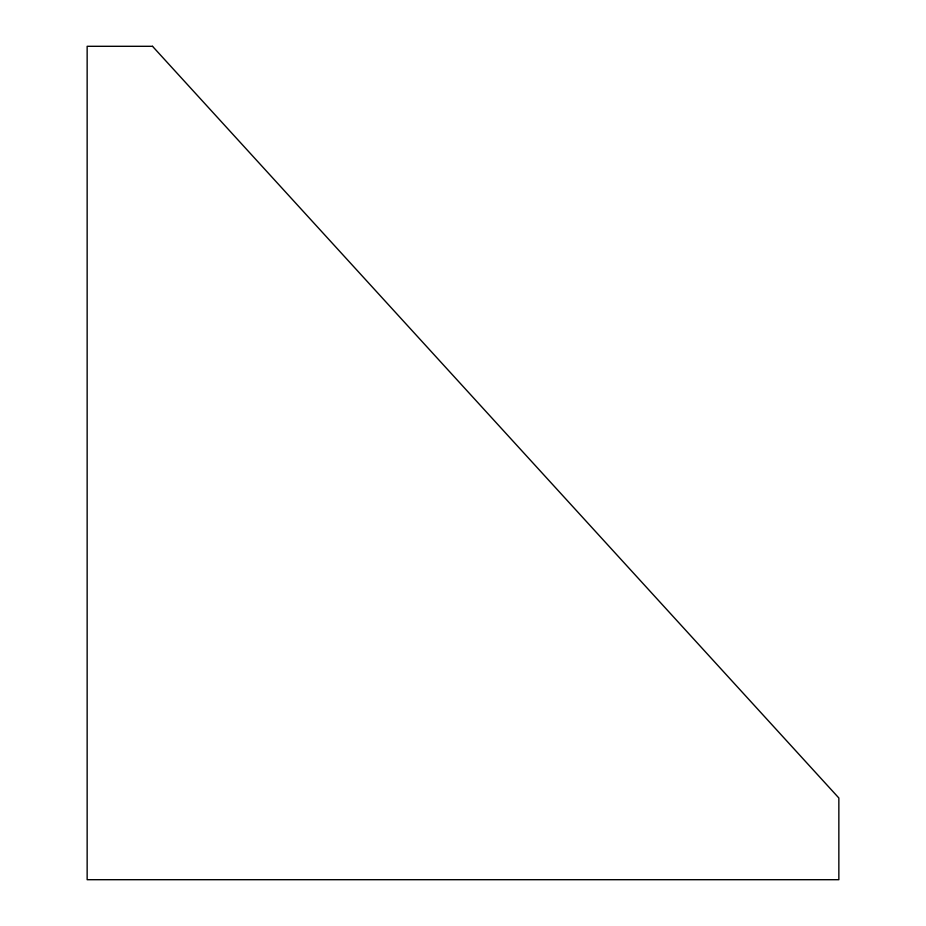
<?xml version="1.0" encoding="UTF-8"?>
<svg xmlns="http://www.w3.org/2000/svg" width="926" height="926" viewBox="0 0 926 926"><rect width="100%" height="100%" fill="white"/><g stroke="black" fill="none" stroke-linecap="round" stroke-linejoin="round"><path stroke-width="1.39" d="M152.512 46.3L87.148 46.3L87.148 879.7L838.852 879.7L838.852 797.992L152.512 46.3"/></g></svg>
